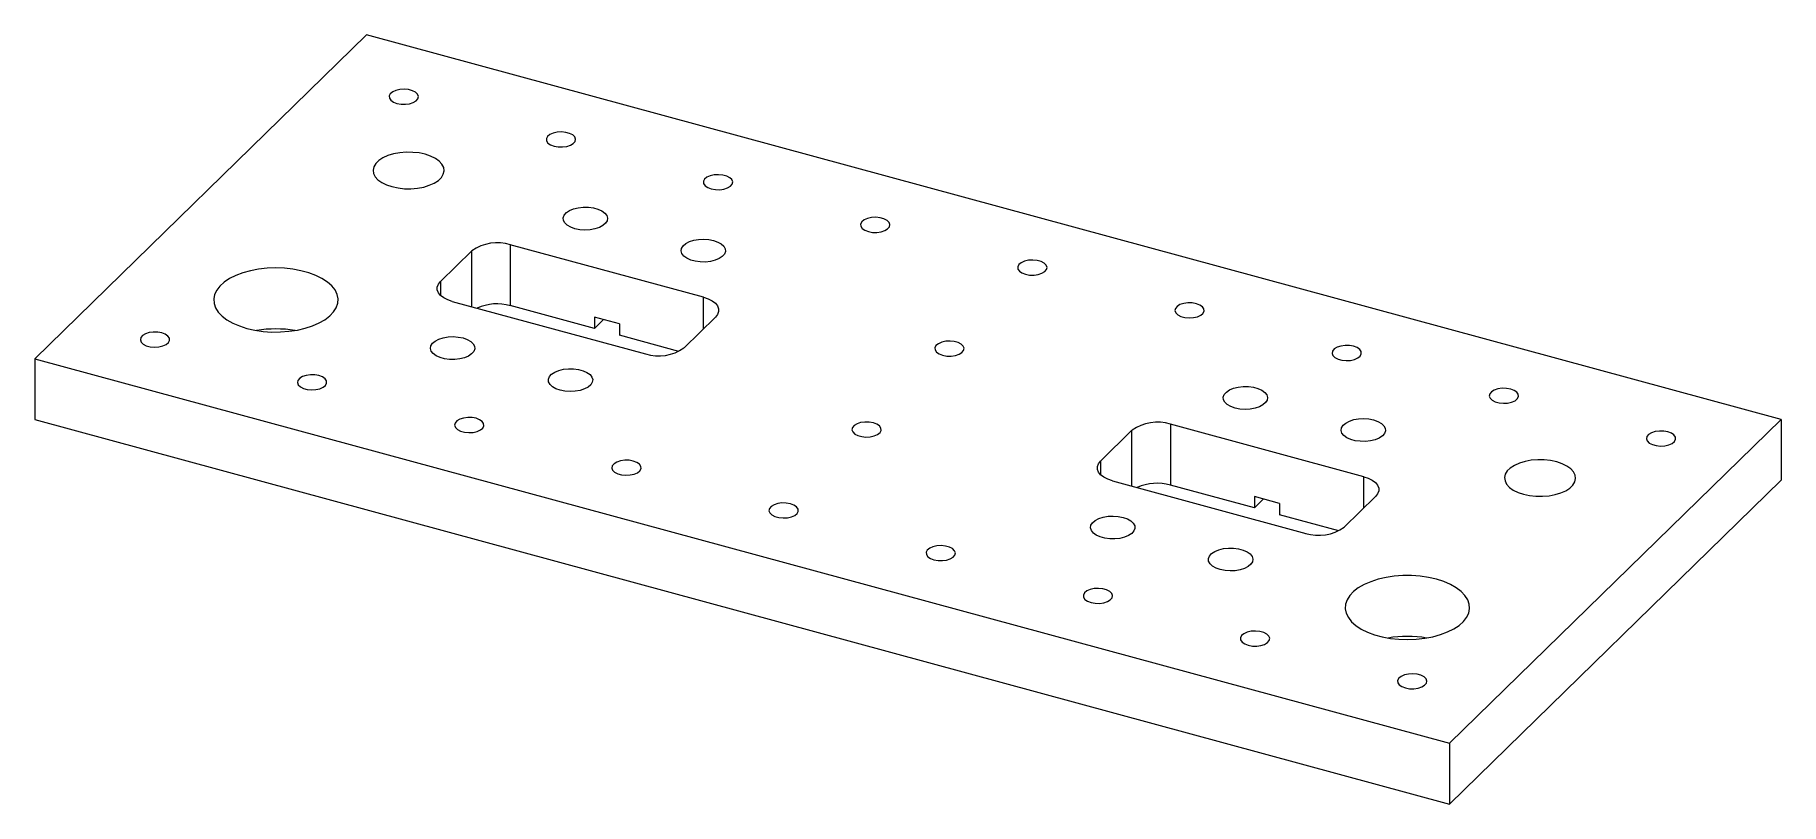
# Paper-space layout '_Trimetric' of a CAD drawing. Header units: millimetres. Extents: x -37 to 159, y -80 to 7.
import ezdxf

# ---------------------------------------------------------------- set-up
doc = ezdxf.new("R2010")
doc.units = ezdxf.units.MM

psp = doc.layouts.new('_Trimetric')

# ---------------------------------------------------------------- linework, layer by layer
at = {"color": 7, "linetype": 'Continuous', "lineweight": 15}
for p, q in [((0, 6.86), (-37.34, -29.58)), ((159.2, -36.41), (0, 6.86)), ((11.85, -17.44), (8.3, -20.91)), ((37.93, -22.67), (16.17, -16.76)), ((16.17, -16.76), (16.17, -23.61)), ((9.64, -23.13), (31.4, -29.05)), ((25.64, -26.18), (16.17, -23.61)), ((28.47, -25.67), (25.64, -24.9)), ((25.64, -24.9), (25.64, -26.18)), ((25.64, -26.18), (26.67, -25.18)), ((35.72, -28.36), (39.27, -24.9)), ((28.47, -25.67), (28.47, -26.95)), ((35.13, -28.76), (28.47, -26.95)), ((-37.34, -29.58), (121.86, -72.85)), ((-37.34, -29.58), (-37.34, -36.44)), ((-37.34, -36.44), (121.86, -79.71)), ((112.22, -42.86), (90.46, -36.95)), ((90.46, -36.95), (90.46, -43.8)), ((121.86, -72.85), (159.2, -36.41)), ((159.2, -36.41), (159.2, -43.27)), ((86.14, -37.63), (82.59, -41.1)), ((83.93, -43.32), (105.69, -49.24)), ((99.93, -46.38), (90.46, -43.8)), ((102.76, -45.86), (99.93, -45.09)), ((99.93, -45.09), (99.93, -46.38)), ((110.01, -48.55), (113.56, -45.09)), ((121.86, -79.71), (159.2, -43.27)), ((99.93, -46.38), (100.96, -45.37)), ((102.76, -45.86), (102.76, -47.14)), ((109.42, -48.96), (102.76, -47.14)), ((121.86, -72.85), (121.86, -79.71))]:
    psp.add_line(p, q, dxfattribs=at)
at = {"color": 8, "linetype": 'Continuous', "lineweight": 15}
for p, q in [((11.85, -23.73), (11.85, -17.44)), ((8.3, -20.91), (8.3, -22.44)), ((37.93, -26.2), (37.93, -22.67)), ((86.14, -43.92), (86.14, -37.63)), ((82.59, -41.1), (82.59, -42.63)), ((112.22, -46.39), (112.22, -42.86))]:
    psp.add_line(p, q, dxfattribs=at)
at = {"color": 7, "linetype": 'Continuous', "lineweight": 15, "flags": 128}
for points in [[(3.41, -0.85), (3.87, -0.94), (4.36, -0.95), (4.84, -0.88), (5.25, -0.75), (5.57, -0.55), (5.77, -0.32), (5.83, -0.07), (5.73, 0.18), (5.5, 0.4), (5.16, 0.58), (4.72, 0.7), (4.24, 0.75), (3.75, 0.72), (3.3, 0.62), (2.93, 0.45), (2.66, 0.24), (2.54, -0.01), (2.56, -0.26), (2.72, -0.5), (3.01, -0.7), (3.41, -0.85)], [(21.1, -5.66), (21.56, -5.74), (22.05, -5.75), (22.53, -5.69), (22.94, -5.55), (23.26, -5.36), (23.46, -5.13), (23.51, -4.88), (23.42, -4.63), (23.19, -4.4), (22.84, -4.22), (22.41, -4.11), (21.93, -4.06), (21.44, -4.09), (20.99, -4.19), (20.61, -4.35), (20.35, -4.57), (20.23, -4.81), (20.24, -5.07), (20.41, -5.31), (20.7, -5.51), (21.1, -5.66)], [(2.85, -10.22), (3.53, -10.37), (4.26, -10.45), (4.99, -10.46), (5.72, -10.4), (6.42, -10.27), (7.05, -10.07), (7.61, -9.82), (8.07, -9.53), (8.41, -9.19), (8.63, -8.83), (8.72, -8.45), (8.67, -8.07), (8.48, -7.7), (8.17, -7.36), (7.74, -7.05), (7.2, -6.79), (6.59, -6.58), (5.9, -6.43), (5.18, -6.36), (4.44, -6.35), (3.72, -6.41), (3.02, -6.54), (2.38, -6.73), (1.83, -6.98), (1.37, -7.28), (1.02, -7.61), (0.81, -7.98), (0.72, -8.35), (0.77, -8.73), (0.96, -9.1), (1.27, -9.44), (1.7, -9.75), (2.23, -10.02), (2.85, -10.22)], [(38.78, -10.47), (39.25, -10.55), (39.74, -10.56), (40.21, -10.49), (40.63, -10.36), (40.95, -10.17), (41.15, -9.94), (41.2, -9.68), (41.11, -9.43), (40.88, -9.21), (40.53, -9.03), (40.1, -8.91), (39.61, -8.87), (39.13, -8.9), (38.68, -9), (38.3, -9.16), (38.04, -9.38), (37.91, -9.62), (37.93, -9.87), (38.1, -10.11), (38.39, -10.32), (38.78, -10.47)], [(23.45, -14.95), (22.97, -14.78), (22.58, -14.56), (22.3, -14.3), (22.15, -14.01), (22.13, -13.71), (22.24, -13.42), (22.48, -13.14), (22.83, -12.91), (23.29, -12.72), (23.81, -12.59), (24.38, -12.53), (24.96, -12.53), (25.52, -12.61), (26.03, -12.75), (26.47, -12.95), (26.81, -13.19), (27.03, -13.47), (27.12, -13.76), (27.07, -14.06), (26.89, -14.34), (26.59, -14.6), (26.19, -14.81), (25.7, -14.97), (25.15, -15.07), (24.57, -15.1), (23.99, -15.06), (23.45, -14.95)], [(56.47, -15.27), (56.94, -15.36), (57.43, -15.37), (57.9, -15.3), (58.32, -15.17), (58.64, -14.98), (58.84, -14.74), (58.89, -14.49), (58.8, -14.24), (58.57, -14.02), (58.22, -13.84), (57.79, -13.72), (57.3, -13.67), (56.81, -13.7), (56.36, -13.8), (55.99, -13.97), (55.73, -14.18), (55.6, -14.43), (55.62, -14.68), (55.78, -14.92), (56.08, -15.12), (56.47, -15.27)], [(39.05, -16.28), (39.53, -16.45), (39.92, -16.67), (40.2, -16.93), (40.35, -17.22), (40.38, -17.52), (40.26, -17.81), (40.02, -18.08), (39.67, -18.32), (39.22, -18.5), (38.69, -18.63), (38.12, -18.7), (37.54, -18.69), (36.98, -18.62), (36.47, -18.48), (36.03, -18.28), (35.69, -18.04), (35.48, -17.76), (35.39, -17.46), (35.43, -17.17), (35.61, -16.88), (35.91, -16.63), (36.32, -16.41), (36.81, -16.25), (37.36, -16.16), (37.93, -16.13), (38.51, -16.17), (39.05, -16.28)], [(-13.48, -26.17), (-12.59, -26.37), (-11.65, -26.51), (-10.68, -26.58), (-9.71, -26.57), (-8.74, -26.5), (-7.8, -26.36), (-6.91, -26.16), (-6.08, -25.89), (-5.34, -25.56), (-4.69, -25.19), (-4.14, -24.77), (-3.72, -24.32), (-3.42, -23.84), (-3.25, -23.34), (-3.22, -22.84), (-3.33, -22.34), (-3.56, -21.85), (-3.93, -21.39), (-4.42, -20.95), (-5.03, -20.56), (-5.73, -20.21), (-6.52, -19.91), (-7.39, -19.68), (-8.31, -19.51), (-9.26, -19.41), (-10.24, -19.37), (-11.21, -19.41), (-12.17, -19.52), (-13.08, -19.69), (-13.94, -19.93), (-14.73, -20.22), (-15.43, -20.57), (-16.03, -20.97), (-16.52, -21.41), (-16.88, -21.87), (-17.11, -22.36), (-17.21, -22.86), (-17.17, -23.37), (-17, -23.86), (-16.7, -24.34), (-16.27, -24.79), (-15.72, -25.21), (-15.06, -25.58), (-14.31, -25.9), (-13.48, -26.17)], [(74.16, -20.08), (74.62, -20.17), (75.12, -20.18), (75.59, -20.11), (76.01, -19.97), (76.33, -19.78), (76.52, -19.55), (76.58, -19.3), (76.49, -19.05), (76.26, -18.83), (75.91, -18.65), (75.47, -18.53), (74.99, -18.48), (74.5, -18.51), (74.05, -18.61), (73.68, -18.78), (73.42, -18.99), (73.29, -19.24), (73.31, -19.49), (73.47, -19.73), (73.76, -19.93), (74.16, -20.08)], [(9.64, -23.13), (9.12, -22.95), (8.67, -22.73), (8.32, -22.46), (8.08, -22.16), (7.95, -21.85), (7.95, -21.52), (8.07, -21.2), (8.3, -20.91)], [(37.93, -22.67), (38.45, -22.85), (38.9, -23.07), (39.25, -23.34), (39.49, -23.64), (39.62, -23.96), (39.62, -24.28), (39.5, -24.6), (39.27, -24.9)], [(93.39, -23.39), (92.92, -23.3), (92.43, -23.29), (91.96, -23.36), (91.54, -23.49), (91.22, -23.69), (91.02, -23.92), (90.97, -24.17), (91.06, -24.42), (91.29, -24.64), (91.64, -24.82), (92.08, -24.94), (92.56, -24.99), (93.05, -24.96), (93.5, -24.86), (93.87, -24.69), (94.13, -24.48), (94.26, -24.23), (94.24, -23.98), (94.08, -23.74), (93.79, -23.54), (93.39, -23.39)], [(-23.05, -26.68), (-23.52, -26.6), (-24.01, -26.59), (-24.49, -26.65), (-24.9, -26.79), (-25.22, -26.98), (-25.42, -27.21), (-25.47, -27.46), (-25.38, -27.71), (-25.15, -27.94), (-24.8, -28.12), (-24.37, -28.23), (-23.89, -28.28), (-23.4, -28.25), (-22.95, -28.15), (-22.57, -27.99), (-22.31, -27.77), (-22.18, -27.53), (-22.2, -27.27), (-22.37, -27.03), (-22.66, -26.83), (-23.05, -26.68)], [(10.85, -27.25), (11.33, -27.42), (11.72, -27.64), (12, -27.9), (12.15, -28.19), (12.18, -28.49), (12.06, -28.78), (11.82, -29.05), (11.47, -29.29), (11.02, -29.48), (10.49, -29.6), (9.92, -29.67), (9.34, -29.66), (8.78, -29.59), (8.27, -29.45), (7.83, -29.25), (7.49, -29.01), (7.28, -28.73), (7.19, -28.43), (7.23, -28.14), (7.41, -27.85), (7.71, -27.6), (8.12, -27.38), (8.61, -27.22), (9.16, -27.13), (9.73, -27.1), (10.31, -27.14), (10.85, -27.25)], [(64.83, -29.19), (65.29, -29.28), (65.78, -29.29), (66.26, -29.22), (66.67, -29.08), (66.99, -28.89), (67.19, -28.66), (67.25, -28.41), (67.15, -28.16), (66.92, -27.94), (66.58, -27.76), (66.14, -27.64), (65.66, -27.59), (65.17, -27.62), (64.72, -27.72), (64.35, -27.89), (64.08, -28.1), (63.96, -28.35), (63.98, -28.6), (64.14, -28.84), (64.43, -29.04), (64.83, -29.19)], [(111.08, -28.19), (110.61, -28.11), (110.12, -28.1), (109.65, -28.17), (109.23, -28.3), (108.91, -28.49), (108.71, -28.73), (108.66, -28.98), (108.75, -29.23), (108.98, -29.45), (109.33, -29.63), (109.76, -29.75), (110.25, -29.79), (110.74, -29.77), (111.19, -29.66), (111.56, -29.5), (111.82, -29.28), (111.95, -29.04), (111.93, -28.79), (111.77, -28.55), (111.47, -28.34), (111.08, -28.19)], [(-5.37, -31.49), (-5.83, -31.4), (-6.32, -31.39), (-6.8, -31.46), (-7.21, -31.6), (-7.53, -31.79), (-7.73, -32.02), (-7.78, -32.27), (-7.69, -32.52), (-7.46, -32.74), (-7.12, -32.92), (-6.68, -33.04), (-6.2, -33.09), (-5.71, -33.06), (-5.26, -32.96), (-4.88, -32.79), (-4.62, -32.58), (-4.5, -32.33), (-4.52, -32.08), (-4.68, -31.84), (-4.97, -31.64), (-5.37, -31.49)], [(21.78, -33.13), (21.31, -32.96), (20.92, -32.74), (20.64, -32.48), (20.48, -32.19), (20.46, -31.89), (20.57, -31.6), (20.81, -31.33), (21.17, -31.09), (21.62, -30.9), (22.14, -30.77), (22.71, -30.71), (23.29, -30.72), (23.85, -30.79), (24.37, -30.93), (24.8, -31.13), (25.14, -31.37), (25.36, -31.65), (25.45, -31.94), (25.4, -32.24), (25.23, -32.53), (24.93, -32.78), (24.52, -32.99), (24.03, -33.15), (23.48, -33.25), (22.9, -33.28), (22.32, -33.24), (21.78, -33.13)], [(97.74, -35.14), (97.26, -34.97), (96.87, -34.75), (96.59, -34.49), (96.44, -34.2), (96.42, -33.9), (96.53, -33.61), (96.77, -33.33), (97.13, -33.1), (97.58, -32.91), (98.1, -32.78), (98.67, -32.72), (99.25, -32.72), (99.81, -32.8), (100.32, -32.94), (100.76, -33.14), (101.1, -33.38), (101.32, -33.66), (101.41, -33.95), (101.36, -34.25), (101.18, -34.53), (100.88, -34.79), (100.48, -35), (99.99, -35.16), (99.44, -35.26), (98.86, -35.29), (98.28, -35.25), (97.74, -35.14)], [(128.77, -33), (128.3, -32.92), (127.81, -32.91), (127.33, -32.97), (126.92, -33.11), (126.6, -33.3), (126.4, -33.53), (126.35, -33.78), (126.44, -34.03), (126.67, -34.26), (127.02, -34.44), (127.45, -34.55), (127.94, -34.6), (128.42, -34.57), (128.87, -34.47), (129.25, -34.31), (129.51, -34.09), (129.64, -33.85), (129.62, -33.59), (129.45, -33.36), (129.16, -33.15), (128.77, -33)], [(12.32, -36.29), (11.86, -36.21), (11.37, -36.2), (10.89, -36.27), (10.48, -36.4), (10.15, -36.59), (9.96, -36.83), (9.9, -37.08), (10, -37.33), (10.23, -37.55), (10.57, -37.73), (11.01, -37.85), (11.49, -37.9), (11.98, -37.87), (12.43, -37.77), (12.8, -37.6), (13.06, -37.39), (13.19, -37.14), (13.17, -36.89), (13.01, -36.65), (12.72, -36.45), (12.32, -36.29)], [(57.03, -36.8), (56.57, -36.72), (56.08, -36.71), (55.6, -36.77), (55.19, -36.91), (54.87, -37.1), (54.67, -37.33), (54.61, -37.58), (54.71, -37.83), (54.94, -38.06), (55.28, -38.24), (55.72, -38.35), (56.2, -38.4), (56.69, -38.37), (57.14, -38.27), (57.51, -38.1), (57.78, -37.89), (57.9, -37.65), (57.88, -37.39), (57.72, -37.15), (57.43, -36.95), (57.03, -36.8)], [(113.34, -36.47), (113.82, -36.64), (114.21, -36.86), (114.49, -37.12), (114.65, -37.41), (114.67, -37.71), (114.56, -38), (114.32, -38.27), (113.96, -38.51), (113.51, -38.7), (112.98, -38.82), (112.42, -38.89), (111.84, -38.88), (111.27, -38.81), (110.76, -38.67), (110.32, -38.47), (109.99, -38.23), (109.77, -37.95), (109.68, -37.65), (109.72, -37.36), (109.9, -37.07), (110.2, -36.82), (110.61, -36.6), (111.1, -36.44), (111.65, -36.35), (112.23, -36.32), (112.8, -36.36), (113.34, -36.47)], [(146.45, -37.81), (145.99, -37.72), (145.5, -37.72), (145.02, -37.78), (144.61, -37.92), (144.29, -38.11), (144.09, -38.34), (144.04, -38.59), (144.13, -38.84), (144.36, -39.07), (144.71, -39.24), (145.14, -39.36), (145.62, -39.41), (146.11, -39.38), (146.56, -39.28), (146.94, -39.11), (147.2, -38.9), (147.32, -38.65), (147.31, -38.4), (147.14, -38.16), (146.85, -37.96), (146.45, -37.81)], [(30.01, -41.1), (29.55, -41.02), (29.05, -41.01), (28.58, -41.08), (28.16, -41.21), (27.84, -41.4), (27.65, -41.63), (27.59, -41.89), (27.68, -42.14), (27.91, -42.36), (28.26, -42.54), (28.7, -42.66), (29.18, -42.7), (29.67, -42.67), (30.12, -42.57), (30.49, -42.41), (30.75, -42.19), (30.88, -41.95), (30.86, -41.7), (30.7, -41.46), (30.41, -41.25), (30.01, -41.1)], [(83.93, -43.32), (83.41, -43.15), (82.96, -42.92), (82.61, -42.65), (82.37, -42.35), (82.24, -42.04), (82.24, -41.71), (82.36, -41.4), (82.59, -41.1)], [(133.94, -41.19), (133.26, -41.05), (132.54, -40.97), (131.8, -40.96), (131.07, -41.02), (130.38, -41.15), (129.74, -41.34), (129.18, -41.59), (128.72, -41.89), (128.38, -42.22), (128.16, -42.59), (128.08, -42.97), (128.13, -43.34), (128.31, -43.71), (128.63, -44.06), (129.06, -44.37), (129.59, -44.63), (130.21, -44.84), (130.89, -44.98), (131.61, -45.06), (132.35, -45.07), (133.08, -45.01), (133.77, -44.88), (134.41, -44.69), (134.97, -44.44), (135.43, -44.14), (135.77, -43.8), (135.99, -43.44), (136.07, -43.06), (136.02, -42.68), (135.84, -42.32), (135.52, -41.97), (135.09, -41.66), (134.56, -41.4), (133.94, -41.19)], [(112.22, -42.86), (112.74, -43.04), (113.19, -43.26), (113.54, -43.53), (113.78, -43.83), (113.91, -44.15), (113.91, -44.47), (113.79, -44.79), (113.56, -45.09)], [(47.7, -45.91), (47.23, -45.83), (46.74, -45.82), (46.27, -45.88), (45.85, -46.02), (45.53, -46.21), (45.33, -46.44), (45.28, -46.69), (45.37, -46.94), (45.6, -47.17), (45.95, -47.35), (46.39, -47.46), (46.87, -47.51), (47.36, -47.48), (47.81, -47.38), (48.18, -47.22), (48.44, -47), (48.57, -46.76), (48.55, -46.5), (48.39, -46.26), (48.09, -46.06), (47.7, -45.91)], [(85.14, -47.44), (85.62, -47.61), (86.01, -47.83), (86.29, -48.09), (86.45, -48.38), (86.47, -48.68), (86.36, -48.97), (86.11, -49.24), (85.76, -49.48), (85.31, -49.67), (84.78, -49.8), (84.22, -49.86), (83.63, -49.85), (83.07, -49.78), (82.56, -49.64), (82.12, -49.44), (81.79, -49.2), (81.57, -48.92), (81.48, -48.63), (81.52, -48.33), (81.7, -48.04), (82, -47.79), (82.41, -47.57), (82.9, -47.41), (83.45, -47.32), (84.03, -47.29), (84.6, -47.33), (85.14, -47.44)], [(63.85, -52.22), (64.31, -52.3), (64.8, -52.31), (65.28, -52.25), (65.69, -52.11), (66.01, -51.92), (66.21, -51.69), (66.27, -51.44), (66.17, -51.19), (65.94, -50.96), (65.6, -50.78), (65.16, -50.67), (64.68, -50.62), (64.19, -50.65), (63.74, -50.75), (63.37, -50.91), (63.1, -51.13), (62.98, -51.37), (63, -51.63), (63.16, -51.87), (63.45, -52.07), (63.85, -52.22)], [(96.07, -53.32), (95.6, -53.15), (95.21, -52.93), (94.93, -52.67), (94.77, -52.38), (94.75, -52.08), (94.86, -51.79), (95.1, -51.52), (95.46, -51.28), (95.91, -51.09), (96.43, -50.96), (97, -50.9), (97.58, -50.91), (98.14, -50.98), (98.66, -51.12), (99.09, -51.32), (99.43, -51.56), (99.65, -51.84), (99.74, -52.13), (99.69, -52.43), (99.52, -52.72), (99.22, -52.97), (98.81, -53.19), (98.32, -53.34), (97.77, -53.44), (97.19, -53.47), (96.62, -53.43), (96.07, -53.32)], [(120.41, -54.4), (119.51, -54.2), (118.57, -54.06), (117.61, -53.99), (116.63, -53.99), (115.66, -54.07), (114.73, -54.21), (113.84, -54.41), (113.01, -54.68), (112.26, -55), (111.61, -55.38), (111.07, -55.8), (110.64, -56.25), (110.34, -56.73), (110.18, -57.22), (110.15, -57.73), (110.25, -58.23), (110.49, -58.72), (110.86, -59.18), (111.35, -59.62), (111.95, -60.01), (112.66, -60.36), (113.45, -60.65), (114.31, -60.89), (115.23, -61.06), (116.19, -61.16), (117.16, -61.2), (118.14, -61.16), (119.09, -61.05), (120.01, -60.88), (120.87, -60.64), (121.66, -60.34), (122.36, -59.99), (122.96, -59.6), (123.44, -59.16), (123.8, -58.69), (124.04, -58.21), (124.14, -57.7), (124.1, -57.2), (123.93, -56.71), (123.62, -56.23), (123.19, -55.78), (122.64, -55.36), (121.99, -54.99), (121.24, -54.67), (120.41, -54.4)], [(81.54, -57.03), (82, -57.11), (82.49, -57.12), (82.97, -57.05), (83.38, -56.92), (83.7, -56.73), (83.9, -56.5), (83.95, -56.24), (83.86, -55.99), (83.63, -55.77), (83.28, -55.59), (82.85, -55.47), (82.37, -55.43), (81.88, -55.46), (81.43, -55.56), (81.05, -55.72), (80.79, -55.94), (80.67, -56.18), (80.68, -56.43), (80.85, -56.67), (81.14, -56.88), (81.54, -57.03)], [(99.22, -61.83), (99.69, -61.92), (100.18, -61.93), (100.65, -61.86), (101.07, -61.73), (101.39, -61.53), (101.59, -61.3), (101.64, -61.05), (101.55, -60.8), (101.32, -60.58), (100.97, -60.4), (100.54, -60.28), (100.05, -60.23), (99.57, -60.26), (99.12, -60.36), (98.74, -60.53), (98.48, -60.74), (98.35, -60.99), (98.37, -61.24), (98.54, -61.48), (98.83, -61.68), (99.22, -61.83)], [(116.91, -66.64), (117.38, -66.73), (117.87, -66.73), (118.34, -66.67), (118.76, -66.53), (119.08, -66.34), (119.28, -66.11), (119.33, -65.86), (119.24, -65.61), (119.01, -65.39), (118.66, -65.21), (118.23, -65.09), (117.74, -65.04), (117.25, -65.07), (116.8, -65.17), (116.43, -65.34), (116.17, -65.55), (116.04, -65.8), (116.06, -66.05), (116.22, -66.29), (116.52, -66.49), (116.91, -66.64)]]:
    psp.add_lwpolyline(points, dxfattribs=at)
at = {"color": 7, "linetype": 'Continuous', "lineweight": 15}
for centre, radius, start, end in [((14.71, -21.46), 4.93, 72.696, 125.3989), ((14.69, -28.83), 5.42, 74.111, 114.4901), ((-10.22, -39.45), 13.22, 80.5785, 99.4215), ((32.86, -24.34), 4.93, 252.696, 305.3989), ((89, -41.65), 4.93, 72.696, 125.3989), ((88.98, -49.02), 5.42, 74.111, 114.4901), ((107.15, -44.53), 4.93, 252.696, 305.3989), ((117.14, -74.06), 13.22, 80.5785, 99.4215)]:
    psp.add_arc(centre, radius, start, end, dxfattribs=at)

doc.saveas('drawing.dxf')
